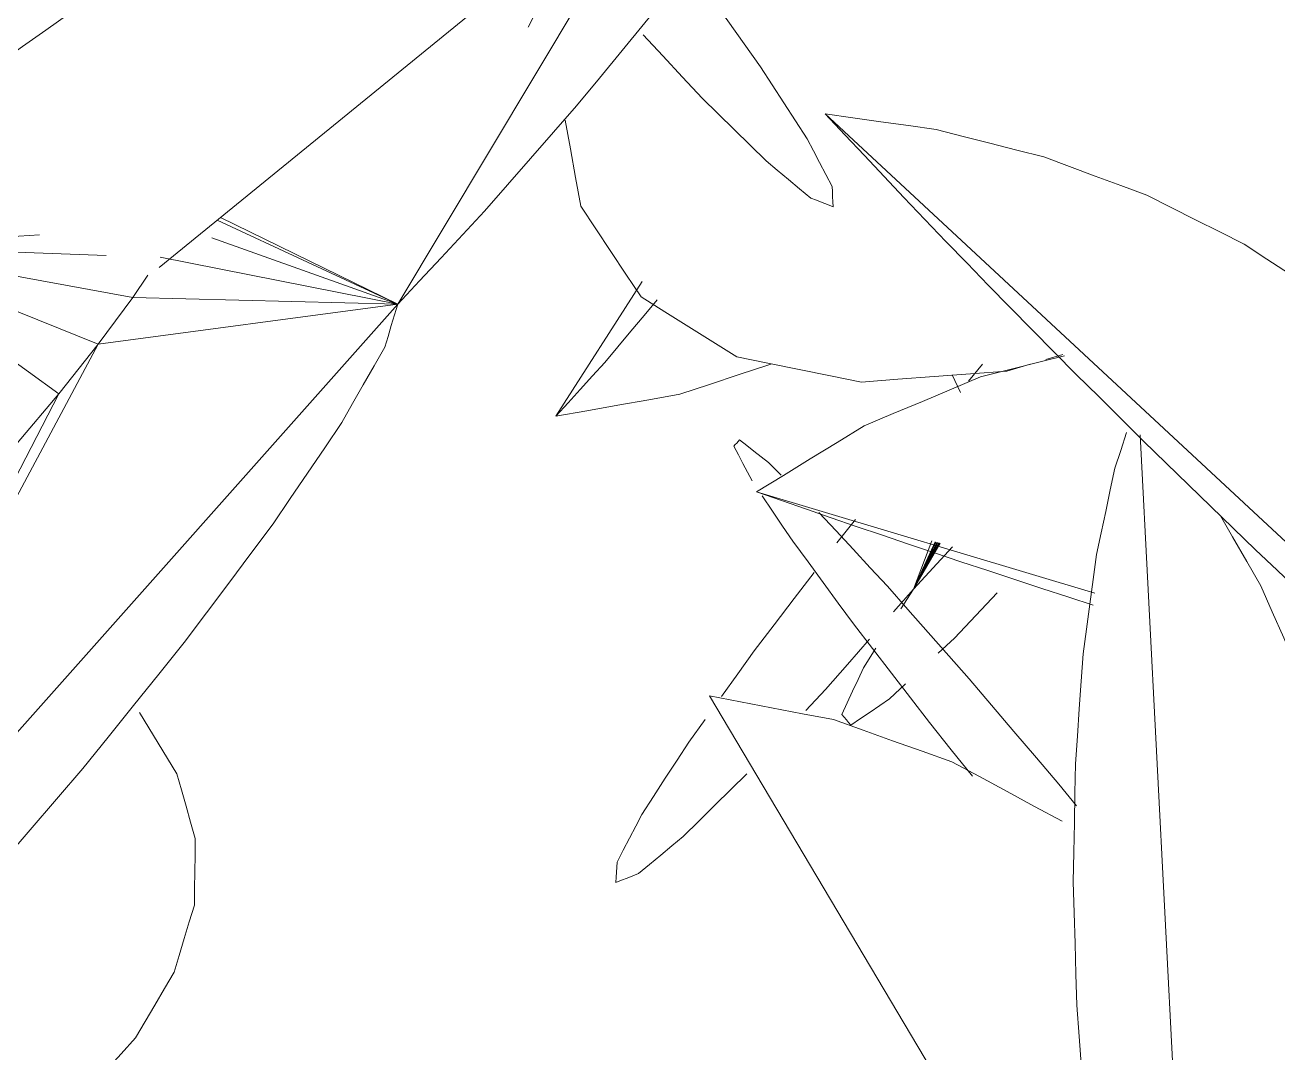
# Model space of a CAD drawing. Header units: metres. Extents: x 13.9 to 26.7, y -0.2 to 3.2.
# Drawn here: x 16.59557 to 16.63812, y 1.66871 to 1.70362 of the extents above; entities that cross this region are included whole.
import ezdxf

# ---------------------------------------------------------------- set-up
doc = ezdxf.new("R2010")
doc.units = ezdxf.units.M
doc.layers.add('Importações nas famílias', color=10, linetype='Continuous', lineweight=5)
doc.layers.add('Vegetação', color=7, linetype='Continuous', lineweight=5)

# ---------------------------------------------------------------- blocks, each defined once
blk = doc.blocks.new('Planta_pergolado_12200 - plantas pergolado_skp_Component_12-V354-Corte 1')
at = {"layer": 'Importações nas famílias'}
for p, q in [((16.645779, 1.691584), (16.644847, 1.691943)), ((16.62041, 1.687761), (16.631898, 1.684319)), ((16.63102, 1.684184), (16.631845, 1.68392)), ((16.638605, 1.682309), (16.642369, 1.681181)), ((16.642359, 1.680649), (16.643171, 1.680409))]:
    blk.add_line(p, q, dxfattribs=at)
at = {"layer": 'Importações nas famílias', "flags": 128}
for points in [[(16.644847, 1.691943), (16.643807, 1.69217), (16.642766, 1.692396), (16.641896, 1.692585)], [(16.630869, 1.692381), (16.630095, 1.692187), (16.629057, 1.691927), (16.628019, 1.691666)], [(16.628019, 1.691666), (16.627031, 1.691251), (16.626043, 1.690835), (16.625055, 1.69042), (16.624068, 1.690004)], [(16.624068, 1.690004), (16.623153, 1.689444), (16.622239, 1.688883), (16.621324, 1.688322), (16.62041, 1.687761)], [(16.62041, 1.687761), (16.621257, 1.687467), (16.622104, 1.687174), (16.622951, 1.68688), (16.623798, 1.686586)], [(16.623798, 1.686586), (16.624685, 1.686287), (16.625573, 1.685988), (16.62646, 1.685689), (16.627348, 1.685389)], [(16.627348, 1.685389), (16.628266, 1.685088), (16.629184, 1.684786), (16.630102, 1.684485), (16.63102, 1.684184)], [(16.638715, 1.681755), (16.639515, 1.681512), (16.640463, 1.681224), (16.641411, 1.680937), (16.642359, 1.680649)]]:
    blk.add_lwpolyline(points, dxfattribs=at)
blk = doc.blocks.new('Planta_pergolado_12200 - plantas pergolado_skp_Component_16-V358-Corte 1')
blk.add_blockref('Planta_pergolado_12200 - plantas pergolado_skp_Component_12-V354-Corte 1', (0, 0))
blk = doc.blocks.new('Planta_pergolado_12200 - plantas pergolado_skp_Component_12-V374-Corte 1')
at = {"layer": 'Importações nas famílias', "flags": 128}
for points in [[(16.600728, 1.678191), (16.600412, 1.67871), (16.600096, 1.67923), (16.599779, 1.67975), (16.599463, 1.68027)], [(16.601352, 1.675994), (16.601196, 1.676543), (16.60104, 1.677092), (16.600884, 1.677641), (16.600728, 1.678191)], [(16.601323, 1.67373), (16.60133, 1.674296), (16.601338, 1.674862), (16.601345, 1.675428), (16.601352, 1.675994)], [(16.60064, 1.671453), (16.600811, 1.672022), (16.600981, 1.672591), (16.601152, 1.673161), (16.601323, 1.67373)], [(16.599319, 1.669215), (16.59965, 1.669775), (16.59998, 1.670334), (16.60031, 1.670893), (16.60064, 1.671453)], [(16.597393, 1.66707), (16.597874, 1.667607), (16.598356, 1.668143), (16.598838, 1.668679), (16.599319, 1.669215)], [(16.596148, 1.666069), (16.59677, 1.66657), (16.597393, 1.66707)]]:
    blk.add_lwpolyline(points, dxfattribs=at)
blk = doc.blocks.new('Planta_pergolado_12200 - plantas pergolado_skp_Component_16-V379-Corte 1')
blk.add_blockref('Planta_pergolado_12200 - plantas pergolado_skp_Component_12-V374-Corte 1', (0, 0))
blk = doc.blocks.new('Planta_pergolado_12200 - plantas pergolado_skp_-3067429-Corte 1')
for name in ['Planta_pergolado_12200 - plantas pergolado_skp_Component_16-V379-Corte 1', 'Planta_pergolado_12200 - plantas pergolado_skp_Component_16-V358-Corte 1']:
    blk.add_blockref(name, (0, 0))
blk = doc.blocks.new('Planta_pergolado_12200 - plantas pergolado_skp_Component_12-V168-Corte 1')
at = {"layer": 'Importações nas famílias'}
blk.add_line((16.652711, 1.06212), (16.622747, 1.089993), dxfattribs=at)
at = {"layer": 'Importações nas famílias', "flags": 128}
for points in [[(16.622747, 1.089993), (16.623414, 1.089281), (16.62408, 1.08857), (16.624747, 1.087859), (16.625414, 1.087147)], [(16.626512, 1.089455), (16.625571, 1.08959), (16.62463, 1.089724), (16.623688, 1.089858), (16.622747, 1.089993)], [(16.630164, 1.08853), (16.629251, 1.088761), (16.628338, 1.088993), (16.627425, 1.089224), (16.626512, 1.089455)], [(16.633663, 1.087227), (16.632788, 1.087553), (16.631914, 1.087878), (16.631039, 1.088204), (16.630164, 1.08853)], [(16.625414, 1.087147), (16.62613, 1.086404), (16.626845, 1.08566), (16.627561, 1.084917), (16.628277, 1.084173)], [(16.63697, 1.085561), (16.636143, 1.085978), (16.635316, 1.086394), (16.63449, 1.086811), (16.633663, 1.087227)], [(16.640047, 1.083551), (16.639278, 1.084054), (16.638508, 1.084556), (16.637739, 1.085059), (16.63697, 1.085561)], [(16.628277, 1.084173), (16.629025, 1.083415), (16.629773, 1.082657), (16.630521, 1.081899), (16.631268, 1.081141)], [(16.642861, 1.081218), (16.642157, 1.081802), (16.641454, 1.082385), (16.64075, 1.082968), (16.640047, 1.083551)], [(16.631268, 1.081141), (16.632031, 1.080386), (16.632794, 1.079631), (16.633556, 1.078876), (16.634319, 1.078121)], [(16.64538, 1.07859), (16.644751, 1.079247), (16.644121, 1.079904), (16.643491, 1.080561), (16.642861, 1.081218)], [(16.647577, 1.075694), (16.647028, 1.076418), (16.646479, 1.077142), (16.64593, 1.077866), (16.64538, 1.07859)], [(16.634319, 1.078121), (16.635078, 1.077387), (16.635837, 1.076653), (16.636596, 1.075919), (16.637356, 1.075185)], [(16.649427, 1.072563), (16.648965, 1.073346), (16.648502, 1.074128), (16.64804, 1.074911), (16.647577, 1.075694)], [(16.637356, 1.075185), (16.638094, 1.074489), (16.638605, 1.074007)], [(16.638832, 1.073793), (16.63957, 1.073097), (16.640309, 1.072401)], [(16.65091, 1.069232), (16.650539, 1.070065), (16.650169, 1.070897), (16.649798, 1.07173), (16.649427, 1.072563)], [(16.640309, 1.072401), (16.641008, 1.071759), (16.641708, 1.071117), (16.642408, 1.070476), (16.643108, 1.069834)], [(16.643108, 1.069834), (16.643753, 1.069262), (16.644398, 1.06869), (16.645043, 1.068118), (16.645688, 1.067545)], [(16.652008, 1.065738), (16.651734, 1.066612), (16.651459, 1.067485), (16.651185, 1.068359), (16.65091, 1.069232)], [(16.645688, 1.067545), (16.646263, 1.067056), (16.646838, 1.066567), (16.647413, 1.066077), (16.647988, 1.065588)], [(16.652711, 1.06212), (16.652535, 1.063024), (16.65236, 1.063929), (16.652184, 1.064833), (16.652008, 1.065738)], [(16.647988, 1.065588), (16.64848, 1.065193), (16.648971, 1.064798), (16.649463, 1.064403), (16.649955, 1.064008)], [(16.649955, 1.064008), (16.650351, 1.063717), (16.650748, 1.063426), (16.651145, 1.063134), (16.651541, 1.062843)], [(16.651541, 1.062843), (16.651834, 1.062662), (16.652126, 1.062481), (16.652418, 1.062301), (16.652711, 1.06212)]]:
    blk.add_lwpolyline(points, dxfattribs=at)
blk = doc.blocks.new('Planta_pergolado_12200 - plantas pergolado_skp_Component_12-V129-Corte 1')
at = {"layer": 'Importações nas famílias'}
blk.add_line((16.713184, 1.036307), (16.710977, 1.079085), dxfattribs=at)
at = {"layer": 'Importações nas famílias', "flags": 128}
for points in [[(16.710517, 1.079166), (16.71032, 1.07856), (16.710123, 1.077955)], [(16.710123, 1.077955), (16.709966, 1.077222), (16.70981, 1.076489), (16.709653, 1.075756), (16.709496, 1.075023)], [(16.715077, 1.07396), (16.714598, 1.074792), (16.714119, 1.075624), (16.713711, 1.076334)], [(16.709496, 1.075023), (16.709384, 1.07418), (16.709271, 1.073337), (16.709158, 1.072494), (16.709046, 1.071651)], [(16.716636, 1.070427), (16.716246, 1.07131), (16.715856, 1.072193), (16.715467, 1.073077), (16.715077, 1.07396)], [(16.709046, 1.071651), (16.708979, 1.070717), (16.708913, 1.069784), (16.708847, 1.06885), (16.708781, 1.067916)], [(16.717821, 1.066729), (16.717525, 1.067653), (16.717228, 1.068578), (16.716932, 1.069502), (16.716636, 1.070427)], [(16.708781, 1.067916), (16.708763, 1.066914), (16.708745, 1.065912), (16.708727, 1.06491), (16.708709, 1.063908)], [(16.718619, 1.062907), (16.71842, 1.063862), (16.71822, 1.064818), (16.718021, 1.065773), (16.717821, 1.066729)], [(16.708709, 1.063908), (16.70874, 1.06286), (16.708771, 1.061813), (16.708801, 1.060766), (16.708832, 1.059719)], [(16.719022, 1.059004), (16.718921, 1.05998), (16.71882, 1.060955), (16.71872, 1.061931), (16.718619, 1.062907)], [(16.708832, 1.059719), (16.70891, 1.058651), (16.708989, 1.057583), (16.709067, 1.056515), (16.709146, 1.055448)], [(16.719024, 1.055063), (16.719023, 1.056048), (16.719023, 1.057033), (16.719022, 1.058019), (16.719022, 1.059004)], [(16.709146, 1.055448), (16.70927, 1.054385), (16.709395, 1.053321), (16.709519, 1.052258), (16.709644, 1.051195)], [(16.718626, 1.051127), (16.718725, 1.052111), (16.718825, 1.053095), (16.718924, 1.054079), (16.719024, 1.055063)], [(16.709644, 1.051195), (16.709811, 1.050161), (16.709979, 1.049128), (16.710146, 1.048094), (16.710314, 1.04706)], [(16.717832, 1.047241), (16.71803, 1.048213), (16.718229, 1.049184), (16.718427, 1.050156), (16.718626, 1.051127)], [(16.710314, 1.04706), (16.710521, 1.04608), (16.710727, 1.045101), (16.710934, 1.044121), (16.711141, 1.043141)], [(16.716651, 1.043448), (16.716946, 1.044397), (16.717241, 1.045345), (16.717536, 1.046293), (16.717832, 1.047241)], [(16.715095, 1.03979), (16.715484, 1.040705), (16.715873, 1.041619), (16.716262, 1.042534), (16.716651, 1.043448)], [(16.711141, 1.043141), (16.711382, 1.042238), (16.711623, 1.041334), (16.711864, 1.040431), (16.712105, 1.039528)], [(16.713184, 1.036307), (16.713662, 1.037178), (16.71414, 1.038049), (16.714618, 1.038919), (16.715095, 1.03979)], [(16.712105, 1.039528), (16.712375, 1.038723), (16.712644, 1.037918), (16.712914, 1.037112), (16.713184, 1.036307)]]:
    blk.add_lwpolyline(points, dxfattribs=at)
blk = doc.blocks.new('Planta_pergolado_12200 - plantas pergolado_skp_Component_12-V472-Corte 1')
at = {"layer": 'Importações nas famílias'}
for p, q in [((16.605259, 1.707374), (16.604434, 1.707265)), ((16.600125, 1.69538), (16.611748, 1.704858)), ((16.612991, 1.704177), (16.613235, 1.7048)), ((16.612653, 1.703547), (16.612991, 1.704177)), ((16.589127, 1.696435), (16.588548, 1.69555)), ((16.582387, 1.680914), (16.589841, 1.686993)), ((16.583401, 1.685041), (16.583148, 1.684009)), ((16.582547, 1.681564), (16.582387, 1.680914))]:
    blk.add_line(p, q, dxfattribs=at)
at = {"layer": 'Importações nas famílias', "flags": 128}
for points in [[(16.604434, 1.707265), (16.603603, 1.707001), (16.602772, 1.706736), (16.602081, 1.706516)], [(16.599476, 1.705379), (16.598659, 1.704964), (16.597842, 1.70455)], [(16.597842, 1.70455), (16.597059, 1.703995), (16.596275, 1.703441), (16.595491, 1.702886), (16.594708, 1.702332)], [(16.594708, 1.702332), (16.593976, 1.70165), (16.593244, 1.700969), (16.592512, 1.700287), (16.59178, 1.699606)], [(16.59178, 1.699606), (16.591116, 1.698813), (16.590453, 1.69802), (16.58979, 1.697228), (16.589127, 1.696435)], [(16.587969, 1.694664), (16.58739, 1.693779), (16.586812, 1.692894)], [(16.586812, 1.692894), (16.586331, 1.691937), (16.58585, 1.69098), (16.585369, 1.690023), (16.584888, 1.689066)], [(16.584888, 1.689066), (16.584516, 1.68806), (16.584145, 1.687054), (16.583773, 1.686047), (16.583401, 1.685041)], [(16.586119, 1.682261), (16.587032, 1.682653), (16.587945, 1.683044), (16.588858, 1.683435)], [(16.582387, 1.680914), (16.58332, 1.68125), (16.584253, 1.681587), (16.585186, 1.681924), (16.586119, 1.682261)]]:
    blk.add_lwpolyline(points, dxfattribs=at)
blk = doc.blocks.new('Planta_pergolado_12200 - plantas pergolado_skp_Component_17-V473-Corte 1')
at = {"layer": 'Importações nas famílias', "flags": 128}
for points in [[(16.61832, 1.705309), (16.618877, 1.704533), (16.619433, 1.703756), (16.619989, 1.70298), (16.620545, 1.702203)], [(16.61857, 1.701134), (16.617902, 1.701851), (16.617235, 1.702567), (16.616568, 1.703284)], [(16.620545, 1.702203), (16.620942, 1.701591), (16.621339, 1.700979), (16.621736, 1.700367), (16.622133, 1.699755)], [(16.620737, 1.699), (16.620195, 1.699533), (16.619653, 1.700067), (16.619111, 1.700601), (16.61857, 1.701134)], [(16.622133, 1.699755), (16.622344, 1.69935), (16.622555, 1.698944), (16.622766, 1.698538), (16.622977, 1.698133)], [(16.622254, 1.697742), (16.621874, 1.698056), (16.621495, 1.698371), (16.621116, 1.698685), (16.620737, 1.699)], [(16.622977, 1.698133), (16.622987, 1.697961), (16.622997, 1.697789), (16.623008, 1.697618), (16.623018, 1.697446)], [(16.623018, 1.697446), (16.622827, 1.69752), (16.622636, 1.697594), (16.622445, 1.697668), (16.622254, 1.697742)]]:
    blk.add_lwpolyline(points, dxfattribs=at)
blk = doc.blocks.new('Planta_pergolado_12200 - plantas pergolado_skp_Component_16-V474-Corte 1')
for name, p in [('Planta_pergolado_12200 - plantas pergolado_skp_Component_17-V473-Corte 1', (0, 0)), ('Planta_pergolado_12200 - plantas pergolado_skp_Component_12-V472-Corte 1', (0, 0)), ('Planta_pergolado_12200 - plantas pergolado_skp_Component_12-V168-Corte 1', (0, 0.610611)), ('Planta_pergolado_12200 - plantas pergolado_skp_Component_12-V129-Corte 1', (-0.07754, 0.610611))]:
    blk.add_blockref(name, p)
blk = doc.blocks.new('Planta_pergolado_12200 - plantas pergolado_skp_-3067431-Corte 1')
blk.add_blockref('Planta_pergolado_12200 - plantas pergolado_skp_Component_16-V474-Corte 1', (0, 0))
blk = doc.blocks.new('Planta_pergolado_12200 - plantas pergolado_skp_-3067432-Corte 1')
for name in ['Planta_pergolado_12200 - plantas pergolado_skp_-3067431-Corte 1', 'Planta_pergolado_12200 - plantas pergolado_skp_-3067429-Corte 1']:
    blk.add_blockref(name, (0, 0))
blk = doc.blocks.new('Planta_pergolado_12200 - plantas pergolado_skp_Component_12-V819-Corte 1')
at = {"layer": 'Importações nas famílias'}
for p, q in [((16.618821, 1.680837), (16.633037, 1.656904)), ((16.6372, 1.649896), (16.640692, 1.644017))]:
    blk.add_line(p, q, dxfattribs=at)
at = {"layer": 'Importações nas famílias', "flags": 128}
for points in [[(16.623024, 1.680027), (16.621973, 1.680229), (16.620922, 1.680432), (16.619872, 1.680634), (16.618821, 1.680837)], [(16.627046, 1.678595), (16.62604, 1.678953), (16.625035, 1.679311), (16.624029, 1.679669), (16.623024, 1.680027)], [(16.630792, 1.676577), (16.629855, 1.677082), (16.628919, 1.677586), (16.627982, 1.678091), (16.627046, 1.678595)], [(16.642655, 1.659743), (16.642343, 1.660746), (16.642031, 1.66175), (16.641719, 1.662754)], [(16.643262, 1.655583), (16.643111, 1.656623), (16.642959, 1.657663), (16.642807, 1.658703), (16.642655, 1.659743)], [(16.643238, 1.65348), (16.64325, 1.654532), (16.643262, 1.655583)]]:
    blk.add_lwpolyline(points, dxfattribs=at)
blk = doc.blocks.new('Planta_pergolado_12200 - plantas pergolado_skp_Component_17-V821-Corte 1')
at = {"layer": 'Importações nas famílias'}
for p, q in [((16.620819, 1.688758), (16.621247, 1.688334)), ((16.630675, 1.677841), (16.631283, 1.677105))]:
    blk.add_line(p, q, dxfattribs=at)
at = {"layer": 'Importações nas famílias', "flags": 128}
for points in [[(16.619644, 1.689316), (16.619691, 1.689369), (16.619739, 1.689421), (16.619786, 1.689474), (16.619834, 1.689526)], [(16.619834, 1.689526), (16.62008, 1.689334), (16.620326, 1.689142), (16.620573, 1.68895), (16.620819, 1.688758)], [(16.620262, 1.688142), (16.620108, 1.688435), (16.619953, 1.688729), (16.619799, 1.689023), (16.619644, 1.689316)], [(16.621647, 1.686083), (16.6213, 1.686598), (16.620954, 1.687112), (16.620608, 1.687627)], [(16.622532, 1.687063), (16.623113, 1.686437), (16.623695, 1.685811), (16.624276, 1.685184), (16.624857, 1.684558)], [(16.623703, 1.68328), (16.623189, 1.683981), (16.622675, 1.684682), (16.622161, 1.685382), (16.621647, 1.686083)], [(16.624857, 1.684558), (16.625551, 1.683772), (16.626246, 1.682985), (16.62694, 1.682199), (16.627634, 1.681412)], [(16.62629, 1.679925), (16.625643, 1.680764), (16.624996, 1.681603), (16.624349, 1.682441), (16.623703, 1.68328)], [(16.627634, 1.681412), (16.628395, 1.68052), (16.629155, 1.679627), (16.629915, 1.678734), (16.630675, 1.677841)], [(16.627743, 1.678108), (16.627026, 1.679005), (16.62629, 1.679925)]]:
    blk.add_lwpolyline(points, dxfattribs=at)
blk = doc.blocks.new('Planta_pergolado_12200 - plantas pergolado_skp_Component_16-V822-Corte 1')
for name in ['Planta_pergolado_12200 - plantas pergolado_skp_Component_17-V821-Corte 1', 'Planta_pergolado_12200 - plantas pergolado_skp_Component_12-V819-Corte 1']:
    blk.add_blockref(name, (0, 0))
blk = doc.blocks.new('Planta_pergolado_12200 - plantas pergolado_skp_-3067440-Corte 1')
blk.add_blockref('Planta_pergolado_12200 - plantas pergolado_skp_Component_16-V822-Corte 1', (0, 0))
blk = doc.blocks.new('Planta_pergolado_12200 - plantas pergolado_skp_-3067443-Corte 1')
blk.add_blockref('Planta_pergolado_12200 - plantas pergolado_skp_-3067440-Corte 1', (0, 0))
blk = doc.blocks.new('Planta_pergolado_12200 - plantas pergolado_skp_Component_12-V1050-Corte 1')
at = {"layer": 'Importações nas famílias'}
blk.add_line((16.613594, 1.690332), (16.616524, 1.694906), dxfattribs=at)
at = {"layer": 'Importações nas famílias', "flags": 128}
for points in [[(16.615261, 1.692155), (16.615706, 1.692686), (16.61615, 1.693218), (16.616595, 1.69375), (16.61704, 1.694282)], [(16.613594, 1.690332), (16.614011, 1.690787), (16.614428, 1.691243), (16.614844, 1.691699), (16.615261, 1.692155)], [(16.620904, 1.692099), (16.620836, 1.692077), (16.619827, 1.691744), (16.618817, 1.69141), (16.617807, 1.691077)], [(16.617807, 1.691077), (16.616754, 1.690891), (16.615701, 1.690704), (16.614647, 1.690518), (16.613594, 1.690332)]]:
    blk.add_lwpolyline(points, dxfattribs=at)
blk = doc.blocks.new('Planta_pergolado_12200 - plantas pergolado_skp_Component_17-V1051-Corte 1')
at = {"layer": 'Importações nas famílias'}
for p, q in [((16.627608, 1.691526), (16.628088, 1.692099)), ((16.623136, 1.68603), (16.62377, 1.686821)), ((16.62637, 1.686094), (16.625743, 1.684456)), ((16.626483, 1.686062), (16.625743, 1.684456)), ((16.626505, 1.686056), (16.625743, 1.684456)), ((16.625743, 1.684456), (16.626535, 1.686048)), ((16.625743, 1.684456), (16.626568, 1.686039)), ((16.6266, 1.68603), (16.625743, 1.684456)), ((16.626628, 1.686022), (16.625743, 1.684456)), ((16.625743, 1.684456), (16.626651, 1.686015)), ((16.627062, 1.6859), (16.625743, 1.684456)), ((16.625743, 1.684456), (16.625063, 1.683683)), ((16.625318, 1.683788), (16.625743, 1.684456)), ((16.627132, 1.682799), (16.62658, 1.682281)), ((16.624042, 1.681784), (16.624468, 1.682452)), ((16.622754, 1.681055), (16.622087, 1.680338)), ((16.625477, 1.681247), (16.624926, 1.680729)), ((16.61811, 1.679257), (16.618666, 1.680034))]:
    blk.add_line(p, q, dxfattribs=at)
at = {"layer": 'Importações nas famílias', "flags": 128}
for points in [[(16.620335, 1.682363), (16.621012, 1.683252), (16.62169, 1.68414), (16.622367, 1.685028)], [(16.628588, 1.684334), (16.62786, 1.683566), (16.627132, 1.682799)], [(16.624249, 1.682756), (16.623502, 1.681905), (16.622754, 1.681055)], [(16.619222, 1.68081), (16.619779, 1.681587), (16.620335, 1.682363)], [(16.623312, 1.6802), (16.623495, 1.680596), (16.623677, 1.680992), (16.62386, 1.681388), (16.624042, 1.681784)], [(16.624926, 1.680729), (16.624598, 1.680506), (16.624271, 1.680283), (16.623943, 1.68006), (16.623616, 1.679838)], [(16.623616, 1.679838), (16.62354, 1.679928), (16.623464, 1.680019), (16.623388, 1.680109), (16.623312, 1.6802)], [(16.616522, 1.67681), (16.616919, 1.677422), (16.617316, 1.678034), (16.617713, 1.678646), (16.61811, 1.679257)], [(16.620085, 1.678189), (16.619544, 1.677655), (16.619002, 1.677122), (16.61846, 1.676588), (16.617919, 1.676054)], [(16.615678, 1.675187), (16.615889, 1.675593), (16.6161, 1.675998), (16.616311, 1.676404), (16.616522, 1.67681)], [(16.617919, 1.676054), (16.617539, 1.67574), (16.61716, 1.675425), (16.616781, 1.675111), (16.616401, 1.674796)], [(16.615637, 1.6745), (16.615647, 1.674672), (16.615658, 1.674844), (16.615668, 1.675016), (16.615678, 1.675187)], [(16.616401, 1.674796), (16.61621, 1.674722), (16.616019, 1.674648), (16.615828, 1.674574), (16.615637, 1.6745)]]:
    blk.add_lwpolyline(points, dxfattribs=at)
blk = doc.blocks.new('Planta_pergolado_12200 - plantas pergolado_skp_Component_16-V1052-Corte 1')
for name in ['Planta_pergolado_12200 - plantas pergolado_skp_Component_12-V1050-Corte 1', 'Planta_pergolado_12200 - plantas pergolado_skp_Component_17-V1051-Corte 1']:
    blk.add_blockref(name, (0, 0))
blk = doc.blocks.new('Planta_pergolado_12200 - plantas pergolado_skp_Component_12-V1067-Corte 1')
at = {"layer": 'Importações nas famílias'}
for p, q in [((16.627339, 1.691135), (16.627058, 1.691742)), ((16.638982, 1.681704), (16.641983, 1.677824)), ((16.644213, 1.674939), (16.645803, 1.672883)), ((16.641342, 1.673658), (16.64084, 1.673917))]:
    blk.add_line(p, q, dxfattribs=at)
at = {"layer": 'Importações nas famílias', "flags": 128}
for points in [[(16.645751, 1.678165), (16.645818, 1.677409), (16.645885, 1.676653), (16.645953, 1.675898)], [(16.645953, 1.675898), (16.645915, 1.675144), (16.645878, 1.67439), (16.64584, 1.673636), (16.645803, 1.672883)], [(16.645803, 1.672883), (16.645397, 1.672838), (16.644992, 1.672794)]]:
    blk.add_lwpolyline(points, dxfattribs=at)
blk = doc.blocks.new('Planta_pergolado_12200 - plantas pergolado_skp_Component_17-V1068-Corte 1')
at = {"layer": 'Importações nas famílias'}
for p, q in [((16.622485, 1.652402), (16.623056, 1.65171)), ((16.624514, 1.65087), (16.625116, 1.651584)), ((16.625257, 1.651541), (16.624821, 1.650694)), ((16.625137, 1.650515), (16.625624, 1.651426)), ((16.632166, 1.649624), (16.629692, 1.646841)), ((16.619531, 1.645686), (16.615843, 1.635388)), ((16.619491, 1.645726), (16.61592, 1.640126)), ((16.616667, 1.641688), (16.619159, 1.64574)), ((16.618475, 1.645016), (16.619063, 1.645999)), ((16.619159, 1.64574), (16.619063, 1.645999)), ((16.619064, 1.643096), (16.61606, 1.635388)), ((16.616305, 1.635388), (16.618703, 1.641029)), ((16.616545, 1.635388), (16.618524, 1.639692)), ((16.618395, 1.638726), (16.616758, 1.635388)), ((16.618306, 1.638056), (16.61693, 1.635388)), ((16.617059, 1.635388), (16.617966, 1.637087))]:
    blk.add_line(p, q, dxfattribs=at)
at = {"layer": 'Importações nas famílias', "flags": 128}
for points in [[(16.645914, 1.676058), (16.646531, 1.676652), (16.647148, 1.677246)], [(16.633958, 1.649345), (16.633403, 1.648528), (16.632819, 1.647667)], [(16.632819, 1.647667), (16.632064, 1.646658), (16.631309, 1.645649)]]:
    blk.add_lwpolyline(points, dxfattribs=at)
blk = doc.blocks.new('Planta_pergolado_12200 - plantas pergolado_skp_Component_16-V1069-Corte 1')
for name in ['Planta_pergolado_12200 - plantas pergolado_skp_Component_12-V1067-Corte 1', 'Planta_pergolado_12200 - plantas pergolado_skp_Component_17-V1068-Corte 1']:
    blk.add_blockref(name, (0, 0))
blk = doc.blocks.new('Planta_pergolado_12200 - plantas pergolado_skp_-V1129-Corte 1')
for name in ['Planta_pergolado_12200 - plantas pergolado_skp_Component_16-V1069-Corte 1', 'Planta_pergolado_12200 - plantas pergolado_skp_Component_16-V1052-Corte 1']:
    blk.add_blockref(name, (0, 0))
blk = doc.blocks.new('Planta_pergolado_12200 - plantas pergolado_skp_Component_17-V1216-Corte 1')
at = {"layer": 'Importações nas famílias'}
for p, q in [((16.608234, 1.694136), (16.614754, 1.705036)), ((16.6021, 1.69699), (16.608234, 1.694136)), ((16.602211, 1.697081), (16.608234, 1.694136)), ((16.589805, 1.696097), (16.596069, 1.696494)), ((16.601912, 1.69639), (16.608234, 1.694136)), ((16.589805, 1.696097), (16.596717, 1.691097)), ((16.589805, 1.696097), (16.598055, 1.692782)), ((16.589805, 1.696097), (16.599229, 1.694362)), ((16.589805, 1.696097), (16.59833, 1.695795)), ((16.60016, 1.69573), (16.608234, 1.694136)), ((16.599742, 1.695117), (16.599229, 1.694362)), ((16.608234, 1.694136), (16.585727, 1.668816)), ((16.599229, 1.694362), (16.598055, 1.692782)), ((16.598055, 1.692782), (16.608234, 1.694136)), ((16.599229, 1.694362), (16.608234, 1.694136)), ((16.585422, 1.669127), (16.598055, 1.692782)), ((16.596717, 1.691097), (16.598055, 1.692782)), ((16.596717, 1.691097), (16.585402, 1.669147)), ((16.595306, 1.689421), (16.596717, 1.691097))]:
    blk.add_line(p, q, dxfattribs=at)
at = {"layer": 'Importações nas famílias', "flags": 128}
for points in [[(16.617392, 1.70463), (16.61662, 1.703691), (16.615847, 1.702753), (16.615075, 1.701814), (16.614302, 1.700875)], [(16.614302, 1.700875), (16.613522, 1.69998), (16.612741, 1.699086), (16.61196, 1.698191), (16.611179, 1.697296)], [(16.611179, 1.697296), (16.610443, 1.696506), (16.609707, 1.695716), (16.608971, 1.694926), (16.608234, 1.694136)], [(16.608234, 1.694136), (16.608123, 1.693772), (16.608011, 1.693408), (16.607899, 1.693044), (16.607788, 1.692681)], [(16.607788, 1.692681), (16.607424, 1.692041), (16.607061, 1.691401), (16.606698, 1.690762), (16.606334, 1.690122)], [(16.606334, 1.690122), (16.60575, 1.689261), (16.605166, 1.6884), (16.604582, 1.687539), (16.603998, 1.686678)], [(16.603998, 1.686678), (16.603243, 1.685669), (16.602489, 1.684661), (16.601734, 1.683652), (16.600979, 1.682643)], [(16.600979, 1.682643), (16.600118, 1.681573), (16.599257, 1.680503), (16.598396, 1.679433), (16.597535, 1.678363)], [(16.597535, 1.678363), (16.596641, 1.677322), (16.595748, 1.676282), (16.594854, 1.675242), (16.59396, 1.674202)]]:
    blk.add_lwpolyline(points, dxfattribs=at)
blk = doc.blocks.new('Planta_pergolado_12200 - plantas pergolado_skp_Component_16-V1217-Corte 1')
blk.add_blockref('Planta_pergolado_12200 - plantas pergolado_skp_Component_17-V1216-Corte 1', (0, 0))
blk = doc.blocks.new('Planta_pergolado_12200 - plantas pergolado_skp_-V1263-Corte 1')
blk.add_blockref('Planta_pergolado_12200 - plantas pergolado_skp_Component_16-V1217-Corte 1', (0, 0))
blk = doc.blocks.new('Planta_pergolado_12200 - plantas pergolado_skp_Component_17-V1348-Corte 1')
at = {"layer": 'Importações nas famílias'}
for p, q in [((16.630818, 1.692432), (16.630236, 1.692258)), ((16.629704, 1.692099), (16.628913, 1.691863))]:
    blk.add_line(p, q, dxfattribs=at)
at = {"layer": 'Importações nas famílias', "flags": 128}
for points in [[(16.614444, 1.69746), (16.614269, 1.698434), (16.614094, 1.699408), (16.613919, 1.700382)], [(16.61649, 1.69439), (16.615978, 1.695157), (16.615467, 1.695925), (16.614955, 1.696692), (16.614444, 1.69746)], [(16.619742, 1.692354), (16.618929, 1.692863), (16.618116, 1.693372), (16.617303, 1.693881), (16.61649, 1.69439)], [(16.62398, 1.691492), (16.62292, 1.691708), (16.621861, 1.691923), (16.620802, 1.692139), (16.619742, 1.692354)], [(16.628913, 1.691863), (16.627679, 1.691771), (16.626446, 1.691678), (16.625213, 1.691585), (16.62398, 1.691492)]]:
    blk.add_lwpolyline(points, dxfattribs=at)
blk = doc.blocks.new('Planta_pergolado_12200 - plantas pergolado_skp_Component_16-V1349-Corte 1')
blk.add_blockref('Planta_pergolado_12200 - plantas pergolado_skp_Component_17-V1348-Corte 1', (0, 0))
blk = doc.blocks.new('Planta_pergolado_12200 - plantas pergolado_skp_-V1377-Corte 1')
blk.add_blockref('Planta_pergolado_12200 - plantas pergolado_skp_Component_16-V1349-Corte 1', (0, 0))
blk = doc.blocks.new('Planta_pergolado_12200 - plantas pergolado_skp_-V1378-Corte 1')
blk.add_blockref('Planta_pergolado_12200 - plantas pergolado_skp_-V1377-Corte 1', (0, 0))
blk = doc.blocks.new('Planta_pergolado_12200 - plantas pergolado_skp_-3067454-Corte 1')
for name in ['Planta_pergolado_12200 - plantas pergolado_skp_-V1263-Corte 1', 'Planta_pergolado_12200 - plantas pergolado_skp_-V1129-Corte 1', 'Planta_pergolado_12200 - plantas pergolado_skp_-V1378-Corte 1']:
    blk.add_blockref(name, (0, 0))
blk = doc.blocks.new('Planta_pergolado_12200 - Planta_pergolado_12200-3067476-Corte 1')
for name in ['Planta_pergolado_12200 - plantas pergolado_skp_-3067454-Corte 1', 'Planta_pergolado_12200 - plantas pergolado_skp_-3067443-Corte 1', 'Planta_pergolado_12200 - plantas pergolado_skp_-3067432-Corte 1']:
    blk.add_blockref(name, (0, 0))

msp = doc.modelspace()

# ---------------------------------------------------------------- block references
at = {"layer": 'Vegetação', "color": 10}
msp.add_blockref('Planta_pergolado_12200 - Planta_pergolado_12200-3067476-Corte 1', (0, 0), dxfattribs=at)

doc.saveas('drawing.dxf')
